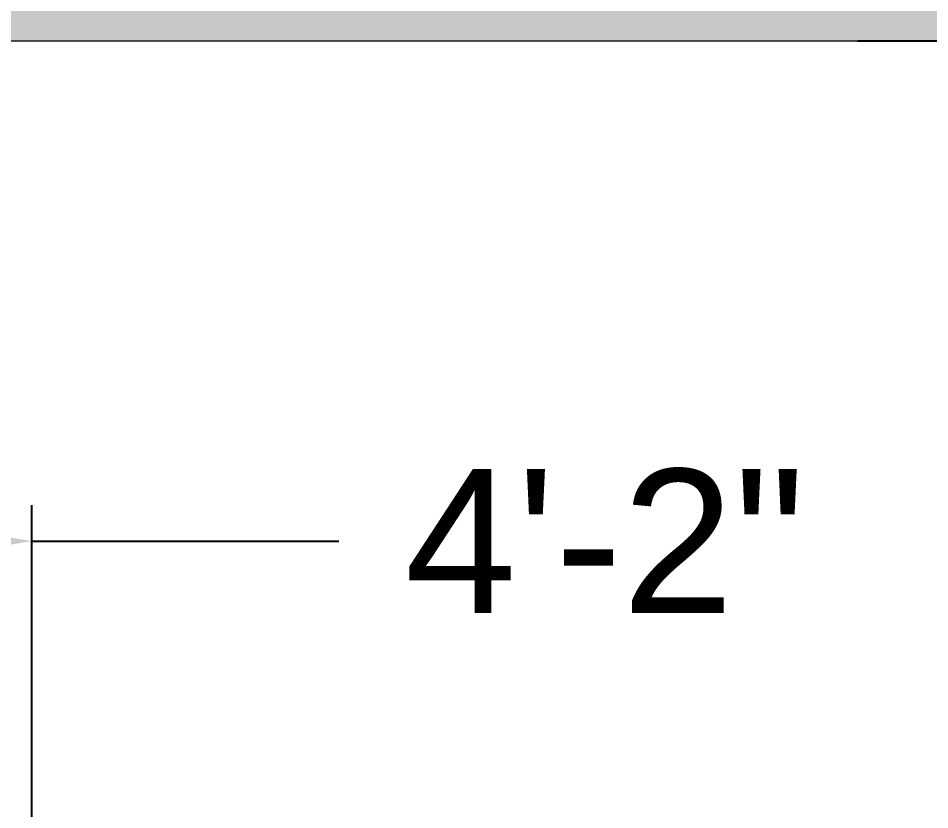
# Model space of a CAD drawing. Header units: inches. Extents: x 14 to 610, y 9 to 600.
# Drawn here: x 110.24 to 135.57, y 191.07 to 213.07 of the extents above; entities that cross this region are included whole.
import ezdxf

# ---------------------------------------------------------------- set-up
doc = ezdxf.new("R2010")
doc.units = ezdxf.units.IN
doc.header["$MEASUREMENT"] = 0
doc.layers.add('A-FURN', color=7, linetype='Continuous')
doc.layers.add('WALLS', color=30, linetype='Continuous')
doc.styles.get("Standard").update_dxf_attribs({"font": 'arial.ttf'})
doc.dimstyles.new("Jon's Style", dxfattribs={"dimscale": 0, "dimtxt": 4, "dimasz": 6, "dimexe": 1, "dimexo": 2, "dimgap": 2, "dimtad": 0, "dimtih": 1, "dimtoh": 1, "dimdec": 4, "dimzin": 3, "dimdsep": 46, "dimlunit": 4, "dimtxsty": 'Standard', "dimcen": 0.09, "dimadec": 0, "dimazin": 0, "dimtfac": 1, "dimtdec": 4, "dimtofl": 0, "dimtmove": 0, "dimatfit": 3, "dimfxl": 1, "dimtolj": 1, "dimtzin": 0, "dimarcsym": 0})

# ---------------------------------------------------------------- blocks, each defined once
blk = doc.blocks.new('*D45')
at = {"layer": 'A-FURN', "color": 0, "lineweight": -2, "transparency": 16777216}
for p, q in [((133.575, 212.436), (153.776, 212.436)), ((152.776, 206.436), (152.776, 191.435)), ((152.776, 168.419), (152.776, 183.419)), ((133.575, 162.419), (153.776, 162.419))]:
    blk.add_line(p, q, dxfattribs=at)
at = {"layer": 'A-FURN', "color": 0, "transparency": 16777216}
for points in [[(151.776, 206.436), (153.776, 206.436), (152.776, 212.436)], [(151.776, 168.419), (153.776, 168.419), (152.776, 162.419)]]:
    blk.add_solid(points, dxfattribs=at)
at = {"layer": 'Defpoints', "color": 0, "transparency": 16777216}
for p in [(131.575, 212.436), (152.776, 212.436), (131.575, 162.419)]:
    blk.add_point(p, dxfattribs=at)
at = {"layer": 'A-FURN', "color": 0, "transparency": 16777216, "insert": (152.776, 187.427), "char_height": 4, "attachment_point": 5}
blk.add_mtext('\\A1;4\'-2"', dxfattribs=at)
blk = doc.blocks.new('*D46')
at = {"layer": 'A-FURN', "color": 0, "lineweight": -2, "transparency": 16777216}
for p, q in [((60.601, 143.462), (60.601, 199.536)), ((110.619, 143.462), (110.619, 199.536)), ((66.601, 198.536), (104.619, 198.536)), ((110.619, 198.536), (119.151, 198.536))]:
    blk.add_line(p, q, dxfattribs=at)
at = {"layer": 'A-FURN', "color": 0, "transparency": 16777216}
for points in [[(66.601, 199.536), (66.601, 197.536), (60.601, 198.536)], [(104.619, 199.536), (104.619, 197.536), (110.619, 198.536)]]:
    blk.add_solid(points, dxfattribs=at)
at = {"layer": 'Defpoints', "color": 0, "transparency": 16777216}
for p in [(60.601, 198.536), (60.601, 141.462), (110.619, 141.462)]:
    blk.add_point(p, dxfattribs=at)
at = {"layer": 'A-FURN', "color": 0, "transparency": 16777216, "insert": (126.548, 198.536), "char_height": 4, "attachment_point": 5}
blk.add_mtext('\\A1;4\'-2"', dxfattribs=at)

msp = doc.modelspace()

# ---------------------------------------------------------------- linework, layer by layer
at = {"layer": 'WALLS', "lineweight": 18}
msp.add_lwpolyline([(48.60579, 222.43215), (48.60579, 65.48995), (211.54577, 65.48995), (211.54577, 70.48811), (207.54725, 70.48811), (207.54725, 171.45093), (202.54909, 171.45093), (202.54909, 70.48811), (60.60137, 70.48811), (60.60137, 212.43583), (202.54909, 212.43583), (202.54909, 207.43767), (207.54725, 207.43767), (207.54725, 263.41705)], dxfattribs=at)
at = {"layer": 'WALLS', "transparency": 33554559}
for points in [[(207.54725, 217.43399), (48.60579, 217.43399), (207.54725, 212.43583)], [(48.60579, 217.43399), (207.54725, 212.43583), (48.60579, 212.43583)]]:
    msp.add_solid(points, dxfattribs=at)

# ---------------------------------------------------------------- dimensions: what is measured, and where the dimension line sits
at = {"layer": 'A-FURN'}
dim = msp.add_linear_dim(base=(152.77637, 212.43583), p1=(131.57523, 162.41867), p2=(131.57523, 212.43583), angle=90, dimstyle="Jon's Style", override={"dimscale": 1}, dxfattribs=at)
dim.commit()
dim.dimension.update_dxf_attribs({"geometry": '*D45', "text_midpoint": (152.77637, 187.42725)})
dim = msp.add_linear_dim(base=(60.601368, 198.536292), p1=(110.618524, 141.461971), p2=(60.601368, 141.461971), dimstyle="Jon's Style", override={"dimscale": 1}, dxfattribs=at)
dim.commit()
dim.dimension.update_dxf_attribs({"geometry": '*D46', "text_midpoint": (126.547823, 198.536292), "dimtype": 160})

doc.saveas('drawing.dxf')
